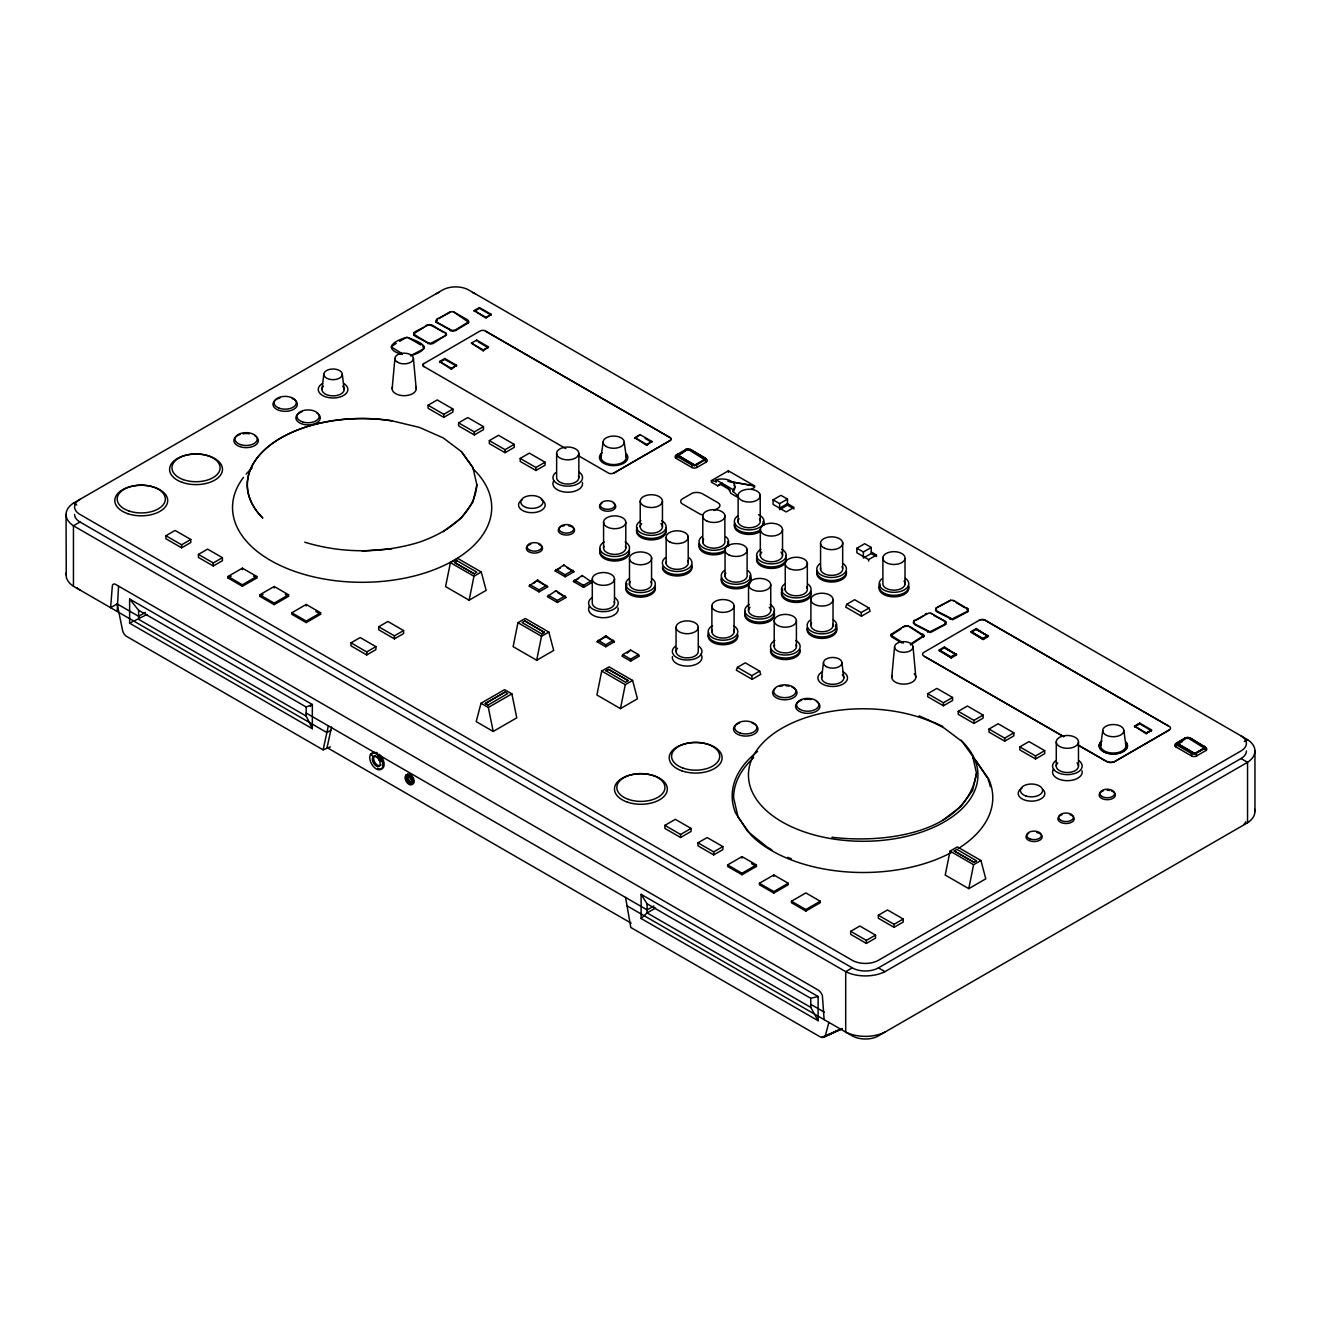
<?xml version="1.0" encoding="UTF-8"?>
<svg xmlns="http://www.w3.org/2000/svg" width="1321" height="1321" viewBox="0 0 1321 1321"><rect width="100%" height="100%" fill="white"/><g stroke="black" fill="none" stroke-linecap="round" stroke-linejoin="round"><path stroke-width="1.5" d="M468.641 322.291L453.83 312.02L451.534 311.69L437.201 318.922L436.079 322.175L452.459 331.257L455.299 330.729L468.41 322.885L467.766 319.946L453.83 312.02M910.45 644.912L923.808 636.161L908.452 626.038L903.498 626.666L891.229 634.262L891.692 636.97L901.781 642.914M909.938 626.616L923.808 635.401L910.45 644.153M534.146 583.056L537.68 580.051L547.703 586.887L539.051 591.891L528.945 586.062L537.68 580.051M555.926 591.643L555.992 590.636L566.032 597.472L557.379 602.475L547.274 596.646L555.992 590.636M563.786 565.949L563.852 564.942L573.892 571.778L565.223 576.782L555.134 570.953L563.852 564.942M582.115 576.517L582.181 575.51L592.204 582.363L583.552 587.35L573.446 581.521L582.181 575.51M117.156 611.474L118.56 586.243M392.139 388.737L394.913 358.503M891.774 677.194L894.548 646.976M410.369 355.844C433.75 348.364 423.034 342.866 407.033 337.383C393.856 340.537 382.43 349.025 402.129 354.441M413.704 333.255L414.976 336.178L430.217 344.104L433.04 343.576L446.399 334.824L445.507 332.793L429.292 324.537L414.959 331.769L413.704 334.692M966.889 608.106L967.847 611.64L952.639 619.731L936.903 611.805L935.631 610.319L935.912 608.238L951.203 600.163L954.439 600.923L968.111 609.097L967.203 611.375L952.127 618.971L936.903 611.045L935.912 608.238M321.961 389.447L323.81 374.338M406.356 778.35C407.429 769.383 409.609 790.404 412.812 779.786L411.508 780.546C412.152 785.797 405.564 781.685 406.356 778.35L407.677 777.59M821.596 677.921L823.445 662.795M601.022 457.281L603.103 442.172M1100.657 745.754L1102.738 730.629M676.055 455.217L686.061 449.272A4.029 2.328 0 0 1 690.305 449.371L706.537 459.328A4.227 2.444 0 0 1 706.487 461.937L697.108 467.353A3.517 2.031 0 0 1 691.907 467.502L675.824 458.205A4.409 2.543 0 0 1 676.055 455.217L677.723 454.094A3.913 2.262 0 0 0 677.524 456.752L675.824 458.205M1189.94 737.828L1206.172 747.802A4.227 2.444 0 0 1 1206.123 750.411L1196.743 755.827A3.517 2.031 0 0 1 1191.542 755.959L1175.475 746.662A4.409 2.543 0 0 1 1175.707 743.673L1185.697 737.729A4.029 2.328 0 0 1 1189.94 737.828L1206.172 747.802M450.411 562.647L445.573 586.59L469.137 600.196L486.145 590.371L481.273 572.026L457.71 558.42L450.411 562.647L473.958 576.253L481.273 572.026M469.137 600.196L473.958 576.253M517.948 622.686L513.126 646.646L536.689 660.252L553.697 650.427L548.826 632.082L525.263 618.476L517.948 622.686L541.511 636.293L548.826 632.082M536.689 660.252L541.511 636.293M601.716 671.051L596.894 695.011L620.457 708.617L637.465 698.792L632.594 680.447L609.031 666.841L601.716 671.051L625.279 684.658L632.594 680.447M620.457 708.617L625.279 684.658M950.047 851.104L945.209 875.047L968.772 888.653L985.78 878.828L980.909 860.483L957.345 846.893L950.047 851.104L973.61 864.71L980.909 860.483M968.772 888.653L973.61 864.71M824.122 1019.63L822.372 995.506A7.447 4.31 60 0 0 817.798 989.825L116.231 584.774A4.838 2.791 60 0 0 112.318 586.095L110.617 607.693L117.156 603.912L122.572 630.398A6.159 3.55 60 0 0 127.427 636.871L323.117 749.849L328.351 725.856M331.554 726.946L327.047 747.587L631.174 923.181M262.631 517.915A114.762 66.265 0 0 1 270.97 444.434A114.762 66.265 0 0 1 391.726 420.772L419.418 427.393L443.278 437.961L461.508 451.683L472.968 467.667L476.881 484.824C474.487 515.223 445.524 533.007 419.418 542.155C382.215 553.582 341.941 553.582 304.738 542.204L304.738 542.204M476.881 484.824L472.968 501.963L461.425 517.915L443.278 531.669M961.143 740.156L972.619 756.124L976.516 773.28C966.196 834.806 881.883 843.409 831.966 837.25L832.048 837.283M976.516 773.28L972.619 790.437L961.061 806.371L942.913 820.126M481.026 703.251L476.187 721.613L493.212 731.438L516.775 717.831L511.888 693.872L504.589 689.645L481.026 703.251L488.324 707.462L493.212 731.438M828.911 1022.404L825.427 1035.4A8.438 4.871 60 0 1 819.829 1036.638L630.811 927.491L625.576 897.438M412.102 354.92L423.678 348.86L422.72 345.326M468.41 322.885L468.592 320.92M391.743 345.458L391.759 348.183M414.001 332.611L414.018 335.336M913.488 621.415L914.644 623.892L929.868 631.818L944.961 624.222L945.853 621.943L932.18 613.77L928.944 613.01L913.67 621.085L914.644 624.651L930.38 632.577L945.588 624.486L945.027 621.167M913.488 622.158L913.488 623.495M846.778 604.258L845.721 607.099L861.49 616.213L870.093 611.243L869.036 608.04L854.637 599.717L846.778 604.258L861.176 612.564L861.49 616.213M737.415 667.369L736.342 670.209L752.144 679.324L760.764 674.354L759.674 671.151L745.275 662.828L737.415 667.369L751.814 675.675L752.144 679.324M371.267 755.051L371.928 753.614A9.264 5.35 60 0 1 374.322 752.227M413.82 334.263L427.509 342.651L430.712 343.344L445.293 335.749L445.986 333.189M468.559 321.845L455.299 329.986L451.964 330.465L436.524 322.043L437.201 318.922M597.125 641.758L605.778 635.715L614.43 641.758L605.778 646.762L597.125 641.758L605.778 636.772L614.43 641.758M622.802 654.605L621.993 656.124L630.645 661.111L639.298 656.124L638.505 654.605L630.645 650.081L622.802 654.605L630.645 659.146L638.505 654.605M391.561 346.531L396.201 343.361M413.82 333.685L423.678 327.492M901.087 628.813L891.114 635.335L903.349 643.063M641.114 918.508L641.114 894.334L818.112 996.513L818.112 1020.704L641.114 918.508L647.108 912.91L655.579 908.022M310.253 706.322L312.334 704.506L129.623 599.024L129.623 623.198L312.334 728.697L312.334 704.506L306.175 706.999L138.639 610.269L129.623 599.024M1175.475 746.662L1177.16 745.209A3.913 2.262 0 0 1 1177.358 742.551M686.061 449.272L685.434 449.8A4.541 2.625 0 0 1 689.843 449.784M1175.707 743.673L1185.697 737.729M409.659 777.326L410.385 776.864L408.387 776.583L409.46 775.955L411.508 780.546M409.064 775.741L407.132 776.649M406.009 775.229L407.33 774.469M330.828 730.298L326.898 732.561L73.448 586.243A29.739 17.173 0 0 1 66.265 576.963L66.05 514.447A29.739 17.173 0 0 1 73.448 503.119L442.568 290.009A18.511 10.684 0 0 1 468.74 290.009L1247.552 739.644A29.739 17.173 0 0 1 1247.552 762.316L1247.552 822.768L878.432 1035.879A18.511 10.684 0 0 1 852.26 1035.879L627.029 905.843M1246.43 750.972A18.511 10.684 0 0 1 1240.997 758.535L878.432 967.864A18.511 10.684 0 0 1 852.26 967.864L80.003 522.01L73.448 525.791L73.448 586.243M399.685 341.346L406.439 337.4M438.952 318.675L449.8 311.905M474.206 310.584L479.44 307.562L491.23 314.348L485.996 318.13L474.206 310.584L485.996 317.387L491.23 314.348M474.206 311.327L479.44 308.305L491.23 315.108M565.834 448.612L423.876 366.495A3.699 2.13 0 0 1 423.876 363.622L480.15 330.977A3.699 2.13 0 0 1 485.385 330.977L669.945 437.532A3.699 2.13 0 0 1 669.945 440.702L613.654 473.199L669.945 440.554A3.699 2.13 0 0 0 669.945 437.532L485.385 331.125M439.563 361.525L444.797 358.503L456.587 365.306L451.336 369.236L439.563 361.525L451.336 368.328L456.587 365.306M471.448 343.113L476.683 340.091L488.456 346.895L483.222 350.825L471.448 343.113L483.222 349.916L488.456 346.895M439.563 362.433L444.797 359.411L456.587 366.214M165.918 535.732L175.066 530.431L190.785 539.496L190.785 542.518L181.621 547.819L165.918 538.753L165.918 535.732L181.621 544.797L190.785 539.496M428.07 405.233L437.234 399.933L452.938 409.015L452.938 412.036L443.773 417.32L428.07 408.255L428.07 405.233L443.773 414.299L452.938 409.015M198.447 554.407L207.595 549.123L222.423 557.677L222.423 560.698L213.259 565.982L198.447 557.429L198.447 554.407L213.259 562.961L222.423 557.677M458.602 422.852L467.766 417.568L483.469 426.633L483.469 429.655L474.305 434.939L458.602 425.874L458.602 422.852L474.305 431.917L483.469 426.633M145.409 612.399L138.639 616.313L117.156 603.912M147.11 614.447L129.623 623.198M227.972 576.468L242.37 568.162L256.769 576.468L256.769 577.987L242.37 586.293L227.972 577.987L227.972 576.468L242.37 584.79L256.769 576.468M227.972 577.987L231.175 576.138M489.331 440.603L498.496 435.303L514.199 444.368L514.199 447.406L505.035 452.69L489.331 443.625L489.331 440.603L505.035 449.668L514.199 444.368M259.791 594.797L274.19 586.491L288.589 594.797L288.589 596.316L274.19 604.622L259.791 596.316L259.791 594.797L274.19 603.103L288.589 594.797M259.791 596.316L262.995 594.467M520.21 458.42L529.374 453.136L545.078 462.201L545.078 465.223L535.913 470.507L520.21 461.442L520.21 458.42L535.913 467.485L545.078 462.201M291.809 612.762L306.208 604.457L320.607 612.762L320.607 614.282L306.208 622.587L291.809 614.282L291.809 612.762L306.208 621.085L320.607 612.762M634.873 437.664L640.107 434.642L651.897 441.445L646.663 445.375L634.873 437.664L646.663 444.467L651.897 441.445M634.873 438.572L640.107 434.642M457.198 560.847L454.589 562.515L474.222 573.842L476.831 572.191L457.198 560.847L454.589 562.515L474.222 573.842M351.023 642.848L360.171 637.564L375.891 646.63L375.891 649.651L366.726 654.952L351.023 645.87L351.023 642.848L366.726 651.93L375.891 646.63M378.714 626.781L387.879 621.481L403.582 630.563L403.582 633.585L394.418 638.869L378.714 629.803L378.714 626.781L394.418 635.847L403.582 630.563M677.541 455.762L687.729 449.123L705.018 459.873M677.805 455.762L687.729 449.289M705.018 459.114L694.829 464.992L677.541 455.002M696.481 464.645L699.8 462.73M677.524 456.752L691.808 465.009A3.121 1.8 0 0 0 696.431 464.893L704.77 460.071A3.765 2.163 0 0 0 704.82 457.743L690.305 449.371M555.134 570.953L560.319 567.947M734.096 485.269A12.45 7.183 0 0 1 733.155 491.329L737.547 495.755L737.547 497.257L730.86 493.394A10.485 6.06 60 0 0 724.304 485.088A10.485 6.06 60 0 0 717.765 485.847L711.375 482.148L711.375 480.646L728.383 470.821L754.572 485.93L754.572 487.449L751.17 489.414M717.765 485.847L720.391 484.328A10.485 6.06 60 0 1 722.042 482.875M529.82 584.592L538.985 589.876L546.828 585.335M555.992 569.467L565.157 574.767L573.017 570.226M573.446 581.521L578.648 578.532M548.149 595.16L557.313 600.461L565.157 595.92M574.321 580.051L583.486 585.335L591.346 580.811M713.918 510.517L718.046 508.139A6.572 3.798 0 0 0 718.046 502.773L702.607 493.856A8.504 4.904 0 0 0 692.567 493.014L682.478 498.843A6.308 3.649 0 0 0 682.478 503.995L699.519 513.819A6.143 3.55 0 0 0 703.053 514.827M524.751 620.903L522.125 622.571L541.775 633.898L544.384 632.396L524.751 620.903L544.384 632.396M779.621 508.172L787.481 503.631L794.02 507.413L786.16 511.954L773.082 504.391L773.082 499.866L780.926 495.325L787.481 499.107L787.481 505.15L779.621 509.691L779.621 503.631L787.481 499.107M544.384 632.231L541.775 633.898M371.779 753.944L370.458 754.687L373.678 756.553M380.184 758.799L378.879 759.558L382.099 761.408L383.404 760.648M379.061 759.806L378.252 758.617A5.548 3.203 60 0 0 374.322 756.355L373.496 756.603A5.548 3.203 60 0 0 373.496 763.026A5.548 3.203 60 0 0 379.061 766.23A5.548 3.203 60 0 0 379.061 759.806L380.365 759.063M485.434 703.399L505.068 692.055L507.693 693.575L488.06 705.051L485.434 703.399L488.06 705.051M485.434 703.548L505.068 692.055M488.324 707.462L511.888 693.872M597.934 640.256L605.778 644.78L613.638 640.256M406.703 777.045L408.982 775.741M406.455 777.623L407.76 776.864M406.455 779.192L407.76 778.432M406.703 780.067L408.024 779.307M410.286 778.003L411.591 777.243M627.194 653.119L630.645 650.081M407.132 780.926L408.437 780.183M410.831 778.796L412.135 778.036M411.937 778.63L413.242 777.887L410.963 776.566M407.677 781.718L408.982 780.975M408.305 782.395L409.609 781.636M408.982 782.891L410.286 782.131M411.591 781.372L412.912 780.612M409.659 783.171L410.963 782.412M411.508 782.098L412.812 781.355M410.286 783.237L412.548 781.933M605.91 670.771L608.519 669.268L628.152 680.596L608.519 669.417L605.91 670.771L625.543 682.263L628.152 680.596M871.249 553.516L876.483 556.537L876.483 555.018L868.624 559.559L856.85 552.756L856.85 548.232L864.694 543.691L871.249 547.472L871.249 553.516L863.389 558.04L863.389 551.996L871.249 547.472M751.814 675.675L759.674 671.151M861.176 612.564L869.036 608.04M904.423 626.237L902.837 627.046M916.361 619.995L923.346 615.966M926.682 613.39L925.096 614.199M950.608 600.196L936.87 607.412M924.535 656.438L1063.669 736.606L924.535 656.438A4.623 2.675 0 0 1 924.221 652.161L979.191 620.276A4.194 2.411 0 0 1 984.706 619.929L1168.061 725.774A4.623 2.675 0 0 1 1169.25 730.001L1115.585 761.127A5.928 3.418 0 0 1 1106.486 761.474L1077.936 744.994L1106.486 761.325A5.928 3.418 0 0 0 1115.585 760.979L1169.25 730.001M951.351 657.908L939.198 650.741L944.432 647.719L956.586 654.737L951.351 657.908L939.198 649.982L944.432 646.96L956.222 654.671M983.22 639.496L971.084 632.346L976.318 629.324L988.455 636.326L983.22 639.496L971.084 631.587L976.318 628.565L988.091 636.276M939.198 649.982L950.988 656.785L956.222 653.763M971.084 631.587L982.857 638.39L988.091 635.368M956.222 654.522L950.988 657.693L950.988 656.785M988.091 636.111L982.857 639.298L982.857 638.39M664.876 825.377L675.345 819.334L691.065 828.416L691.065 831.437L680.596 837.481L664.876 828.416L664.876 825.377L680.596 834.459L691.065 828.416M927.705 693.69L936.87 688.406L952.573 697.471L952.573 700.493L943.409 705.777L927.705 696.712L927.705 693.69L943.409 702.755L952.573 697.471M697.983 842.815L707.148 837.531L722.851 846.596L722.851 849.618L713.687 854.902L697.983 845.836L697.983 842.815L713.687 851.88L722.851 846.596M958.237 711.325L967.401 706.025L983.105 715.09L983.105 718.129L973.957 723.413L958.237 714.347L958.237 711.325L973.957 720.391L983.105 715.09M653.895 905.975L647.108 909.888L306.175 713.043M727.607 864.925L742.006 856.619L756.405 864.925L756.405 866.444L742.006 874.75L727.607 866.444L727.607 864.925L742.006 873.247L756.405 864.925M988.967 729.06L998.131 723.776L1013.834 732.841L1013.834 735.863L1004.67 741.147L988.967 732.082L988.967 729.06L1004.67 738.125L1013.834 732.841M759.426 883.254L773.825 874.948L788.224 883.254L788.224 884.773L773.825 893.079L759.426 884.773L759.426 883.254L773.825 891.576L788.224 883.254M1019.845 746.877L1029.009 741.593L1044.713 750.658L1044.713 753.68L1035.548 758.981L1019.845 749.899L1019.845 746.877L1035.548 755.959L1044.713 750.658M791.461 901.236L805.843 892.913L820.242 901.236L820.242 902.738L805.843 911.061L791.461 902.738L791.461 901.236L805.843 909.542L820.242 901.236M1134.508 726.137L1139.742 723.115L1151.532 729.919L1146.298 733.849L1134.508 726.137L1146.298 732.94L1151.532 729.919M1151.532 730.662L1146.298 732.94M954.224 850.972L956.833 849.32L976.467 860.797L973.858 862.316L954.224 850.972L973.858 862.167L976.467 860.648M850.658 931.322L859.822 926.021L875.526 935.103L875.526 938.125L866.361 943.409L850.658 934.343L850.658 931.322L866.361 940.387L875.526 935.103M878.349 915.238L887.514 909.954L903.217 919.02L903.217 922.041L894.053 927.325L878.349 918.26L878.349 915.238L894.053 924.304L903.217 919.02M1177.193 744.235L1187.364 737.597L1204.653 748.33M1178.877 743.244L1182.278 741.296M1179.108 743.277L1182.411 741.362M1177.193 743.475L1194.481 753.449L1204.389 748.33M1194.481 754.208L1204.653 747.57M1177.16 745.209L1191.459 753.482A3.121 1.8 0 0 0 1196.066 753.35L1204.405 748.545A3.765 2.163 0 0 0 1204.455 746.216M852.26 967.864L845.704 971.645L73.448 525.791A29.739 17.173 0 0 1 66.265 516.511L66.05 514.447M1244.266 741.527L1247.552 739.644M884.971 1032.097A29.739 17.173 0 0 1 845.704 1032.097L845.704 971.645A29.739 17.173 0 0 0 884.971 971.645L1247.552 762.316L1240.997 758.535M823.71 1037.216L841.692 1028.861M842.038 1028.597L822.719 1037.447L842.27 1028.63M842.071 1028.58L821.612 1037.348M323.117 749.849L330.399 746.86M431.571 324.867L427.013 324.916M641.114 894.334L647.108 903.828L810.731 998.296L818.112 996.513M908.452 626.038L904.951 626.071M410.848 776.583L408.305 776.55M362.119 551.072L391.825 548.826M420.953 345.062L407.628 337.4M727.821 481.257L754.572 485.93L728.647 481.323M711.375 480.646L716.147 481.505M954.439 600.923L952.953 600.345M932.18 613.77L930.694 613.192M376.32 756.57L378.021 757.197M472.885 467.634L461.425 451.65M919.053 715.85L942.814 726.385M445.375 333.437L444.979 332.479M871.249 551.996L876.483 555.018M787.481 505.15L794.02 508.932M956.222 602.706L965.106 607.842M979.191 620.276L979.191 620.424A4.194 2.411 0 0 1 984.706 620.077L1168.061 725.774M773.082 499.866L779.621 503.631M856.85 548.232L863.389 551.996M677.805 455.002L694.829 465.752M1194.481 753.3L1177.457 743.475L1180.858 746.2M689.727 462.647L693.129 464.612M689.645 462.746L693.112 464.744M478.367 341.974L488.456 347.803M645.16 438.473L651.897 442.353M976.681 629.671L988.455 636.326M1151.532 730.827L1139.742 723.858L1134.508 726.897L1139.742 723.115M716.147 482.264L716.147 479.886L733.155 489.711L733.155 492.089M720.391 484.328L730.199 489.992M443.195 332.215L432.528 325.296M933.964 615.553L944.647 620.953M944.796 648.083L956.586 654.737M391.577 347.109L402.129 353.681M578.251 455.629L608.42 473.05A3.699 2.13 0 0 0 613.654 473.05M567.155 567.898L573.892 571.778M537.614 581.058L547.703 586.887M557.611 592.617L566.032 597.472M315.818 611.507L320.607 614.282M253.566 576.138L256.769 577.987M285.386 594.467L288.589 596.316M751.599 863.67L756.405 866.444M73.448 503.119L76.734 505.002M878.432 967.864L884.971 971.645M810.731 1004.34L824.387 1012.233M312.334 728.697L306.175 716.065L138.639 619.334L138.639 610.269M374.999 755.794L378.45 757.792M818.112 1020.704L810.731 1007.362L647.108 912.91L647.108 903.828M922.785 634.014L922.917 634.873M949.981 619.351L949.799 618.476M927.738 632.198L927.54 631.322M450.329 330.877L450.131 329.986M428.07 343.724L427.888 342.833M704.82 457.743L706.537 459.328M1204.405 748.545L1206.123 750.411M704.77 460.071L706.487 461.937M986.886 777.359L976.054 760.714A129.574 74.802 0 0 0 973.527 758.105M1196.066 753.35L1196.743 755.827M696.431 464.893L697.108 467.353M1123.874 730.629A10.568 6.093 0 0 1 1108.022 735.913A10.568 6.093 0 0 1 1108.022 725.345A10.568 6.093 0 0 1 1123.874 730.629L1125.938 745.754M624.222 442.172L626.303 457.281M841.956 662.795L843.805 677.921M342.321 374.338A9.264 5.35 0 0 1 328.434 378.962A9.264 5.35 0 0 1 328.434 369.715A9.264 5.35 0 0 1 342.321 374.338L344.17 389.447M913.059 646.976A9.264 5.35 0 0 1 899.172 651.6A9.264 5.35 0 0 1 899.172 642.353A9.264 5.35 0 0 1 913.059 646.976L915.833 677.194M413.423 358.503L416.198 388.737M1191.459 753.482L1191.542 755.959M691.808 465.009L691.907 467.502M583.486 585.335L583.552 587.35M565.157 574.767L565.223 576.782M557.313 600.461L557.379 602.475M538.985 589.876L539.051 591.891M1254.95 750.972L1254.95 811.441M1187.364 737.597L1187.364 738.505M1078.481 741.907A11.113 6.407 0 0 1 1061.82 747.455A11.113 6.407 0 0 1 1061.82 736.342A11.113 6.407 0 0 1 1078.481 741.907L1078.481 766.081M1056.272 741.907L1056.272 766.081M1035.548 755.959L1035.548 758.981M1004.67 738.125L1004.67 741.147M976.318 628.565L976.318 629.473M973.957 720.391L973.957 723.413M968.111 609.097L968.227 611.078M968.078 610.616L967.847 611.64M967.286 608.321L967.418 609.179M945.853 621.943L945.819 624.222M944.432 646.96L944.432 647.868M943.409 702.755L943.409 705.777M935.73 608.568L935.747 610.649M923.808 635.401L923.808 636.458M923.61 634.79L923.561 637.069M914.627 620.259L913.917 620.787M905.017 558.684A11.113 6.407 0 0 1 887.514 563.291A11.113 6.407 0 0 1 889.33 552.244A11.113 6.407 0 0 1 905.017 558.684L905.017 584.377M894.053 924.304L894.053 927.325M891.229 634.262L891.246 636.342M882.89 557.462L882.89 583.155A11.113 6.407 0 0 0 895.803 590.091A11.113 6.407 0 0 0 904.059 581.091M868.624 559.559L868.624 561.078M866.361 940.387L866.361 943.409M842.682 542.617L842.682 568.311M833.023 600.246A11.113 6.407 0 0 1 815.536 604.869A11.113 6.407 0 0 1 817.336 593.806A11.113 6.407 0 0 1 833.023 600.246L833.023 625.939M820.572 543.889L820.572 569.582M810.912 599.024L810.912 624.734M810.731 998.296L810.731 1007.362M807.329 562.928L807.329 588.621M805.843 909.542L805.843 911.061M796.414 620.787A11.113 6.407 0 0 1 779.77 626.352A11.113 6.407 0 0 1 779.77 615.239A11.113 6.407 0 0 1 796.414 620.787L796.414 646.481M785.252 564.381L785.252 590.074M782.527 529.638A11.113 6.407 0 0 1 765.866 535.203A11.113 6.407 0 0 1 765.866 524.09A11.113 6.407 0 0 1 782.527 529.638L782.527 555.348M774.205 620.787L774.205 646.481M773.825 874.948L773.825 876.467M773.825 891.576L773.825 893.079M770.754 584.807A11.113 6.407 0 0 1 754.093 590.371A11.113 6.407 0 0 1 754.093 579.259A11.113 6.407 0 0 1 770.754 584.807L770.754 610.5M760.318 529.638L760.318 555.348M760.219 495.012L760.219 520.705M748.528 584.807L748.528 610.5M747.108 549.321L747.108 575.015A11.113 6.407 0 0 1 734.443 582.082A11.113 6.407 0 0 1 725.89 573.182M742.006 856.619L742.006 858.138M742.006 873.247L742.006 874.75M738.125 496.283L738.125 521.977M734.096 605.976A11.113 6.407 0 0 1 717.435 611.524A11.113 6.407 0 0 1 717.435 600.411A11.113 6.407 0 0 1 734.096 605.976L734.096 631.669M728.383 470.821L728.383 472.324M724.866 515.322L724.866 541.016A11.113 6.407 0 0 1 712.184 548.083A11.113 6.407 0 0 1 703.647 539.183M725.047 550.774L725.047 576.468M713.687 851.88L713.687 854.902M711.887 605.976L711.887 631.669M704.754 459.114L704.754 460.616M702.789 516.775L702.789 542.469M698.264 627.31A11.113 6.407 0 0 1 681.603 632.858A11.113 6.407 0 0 1 681.603 621.745A11.113 6.407 0 0 1 698.264 627.31L698.264 651.484A11.113 6.407 0 0 1 684.278 657.676A11.113 6.407 0 0 1 677.541 648.281M688.208 536.475L688.208 562.168M687.729 449.123L687.729 450.032M680.596 834.459L680.596 837.481M676.055 627.31L676.055 651.484M666.147 537.928L666.147 563.621M662.448 501.121A11.113 6.407 0 0 1 645.787 506.67A11.113 6.407 0 0 1 645.787 495.573A11.113 6.407 0 0 1 662.448 501.121L662.448 526.815M651.567 557.644L651.567 583.337M646.663 444.467L646.663 445.375M640.223 501.121L640.223 526.815M630.645 659.146L630.645 661.111M629.49 559.097L629.49 584.79M625.791 522.29A11.113 6.407 0 0 1 609.13 527.839A11.113 6.407 0 0 1 609.13 516.726A11.113 6.407 0 0 1 625.791 522.29L625.791 547.984M614.496 578.945L614.496 603.119M605.778 635.715L605.778 636.772M605.778 644.78L605.778 646.762M603.581 522.29L603.581 547.984M592.287 578.945L592.287 603.119A11.113 6.407 0 0 0 604.836 609.476A11.113 6.407 0 0 0 614.116 601.468M578.846 453.433A11.113 6.407 0 0 1 562.185 458.998A11.113 6.407 0 0 1 562.185 447.885A11.113 6.407 0 0 1 578.846 453.433L578.846 477.624M556.636 453.433L556.636 477.624A11.113 6.407 0 0 0 569.186 483.981A11.113 6.407 0 0 0 578.466 475.956M535.913 467.485L535.913 470.507M505.035 449.668L505.035 452.69M483.222 349.916L483.222 350.825M476.683 340.091L476.683 341M474.305 431.917L474.305 434.939M451.336 368.328L451.336 369.236M446.333 333.767L446.316 335.435M444.797 358.503L444.797 359.411M443.773 414.299L443.773 417.32M436.062 320.078L436.079 322.175M426.089 325.346L425.428 325.726M424.091 346.614L424.058 348.282M423.727 346.036L423.942 347.076M423.876 363.622L423.876 363.473A3.699 2.13 0 0 0 423.876 366.495L423.876 366.644M394.418 635.847L394.418 638.869M391.462 346.102L391.462 347.539M366.726 651.93L366.726 654.952M306.208 604.457L306.208 605.959M306.208 621.085L306.208 622.587M306.175 706.999L306.175 716.065M274.19 586.491L274.19 587.994M274.19 603.103L274.19 604.622M242.37 568.162L242.37 569.665M242.37 584.79L242.37 586.293M213.259 562.961L213.259 565.982M181.621 544.797L181.621 547.819M1254.735 809.377A29.739 17.173 0 0 1 1247.552 822.768M436.029 293.79A29.739 17.173 0 0 1 438.836 292.519M472.472 292.519A29.739 17.173 0 0 1 475.296 293.79M66.05 574.899A29.739 17.173 0 0 1 66.265 572.852M80.003 499.338A18.511 10.684 0 0 0 80.003 514.447L852.26 960.301A18.511 10.684 0 0 0 878.432 960.301L1240.997 750.972A18.511 10.684 0 0 0 1240.997 735.863M80.003 522.01A18.511 10.684 0 0 1 74.57 514.447M377.591 768.211A9.264 5.35 60 0 0 383.916 762.349L383.255 760.153A9.264 5.35 60 0 0 379.276 754.341M375.891 752.392A9.264 5.35 60 0 1 377.591 753.102M379.556 765.718A5.548 3.203 60 0 1 374.817 762.267A5.548 3.203 60 0 1 374.19 756.438M377.591 756.124A5.548 3.203 60 0 1 378.599 756.867M380.993 764.892A5.548 3.203 60 0 1 380.365 765.47M80.003 590.025A18.511 10.684 0 0 1 77.064 587.812M1245.786 821.761A18.511 10.684 0 0 1 1243.936 824.337M472.538 468.344A129.574 74.802 0 0 1 370.97 582.132A129.574 74.802 0 0 1 243.477 477.409M246.119 474.156A129.574 74.802 0 0 1 252.113 467.964M625.873 455.398A12.649 7.299 0 0 1 613.654 464.579A12.649 7.299 0 0 1 601.451 455.398M254.738 435.583A12.219 7.051 0 0 1 253.962 445.986A12.219 7.051 0 0 1 236.096 444.616A12.219 7.051 0 0 1 239.993 434.46M242.932 433.767A12.219 7.051 0 0 1 249.256 433.767M625.411 546.316A11.113 6.407 0 0 1 614.678 554.391A11.113 6.407 0 0 1 603.961 546.316M625.163 541.924A14.812 8.553 0 0 1 625.163 554.027A14.812 8.553 0 0 1 604.209 554.027A14.812 8.553 0 0 1 604.209 541.924M629.49 551.006A14.812 8.553 0 0 1 612.746 559.477A14.812 8.553 0 0 1 600.378 548.793M316.71 412.879A12.186 7.034 0 0 1 315.917 423.248A12.186 7.034 0 0 1 298.117 421.894A12.186 7.034 0 0 1 301.997 411.756M262.73 517.948A114.762 66.265 0 0 1 271.069 444.483A114.762 66.265 0 0 1 391.825 420.821M958.419 848.445A129.574 74.802 0 0 0 988.356 778.333L975.41 760.285A129.574 74.802 0 0 0 972.735 757.726M951.599 852.392A129.574 74.802 0 0 1 750.989 835.103L738.043 817.055L733.617 797.702A129.574 74.802 0 0 1 753.664 757.726M629.49 552.508A14.812 8.553 0 0 1 612.746 560.979A14.812 8.553 0 0 1 600.378 550.296M791.395 858.766A129.574 74.802 0 0 1 787.663 857.329M771.893 849.849A129.574 74.802 0 0 1 767.154 847.075L747.455 831.19L735.549 812.91A129.574 74.802 0 0 1 757.594 751.451M987.959 778.994A129.574 74.802 0 0 1 990.337 786.689M613.39 503.218A8.141 4.706 0 0 1 613.39 509.856A8.141 4.706 0 0 1 601.864 509.856A8.141 4.706 0 0 1 601.864 503.218M292.189 398.529A12.203 7.051 0 0 1 293.79 409.279A12.203 7.051 0 0 1 275.164 408.321A12.203 7.051 0 0 1 280.035 397.902M1125.509 743.855A12.649 7.299 0 0 1 1113.306 753.053A12.649 7.299 0 0 1 1101.087 743.855M415.785 386.937A12.038 6.952 0 0 1 404.16 395.689A12.038 6.952 0 0 1 392.552 386.937M568.509 525.775A8.174 4.723 0 0 1 573.809 532.33A8.174 4.723 0 0 1 561.706 534.196A8.174 4.723 0 0 1 560.616 526.996M562.317 526.253A8.174 4.723 0 0 1 564.282 525.775M538.902 544.5A8.108 4.69 0 0 1 540.322 551.633A8.108 4.69 0 0 1 527.921 551.22A8.108 4.69 0 0 1 530.794 544.235M541.296 499.553A13.326 7.695 0 0 1 541.296 510.434A13.326 7.695 0 0 1 522.456 510.434A13.326 7.695 0 0 1 522.456 499.553M751.847 722.934A12.219 7.051 0 0 1 755.1 733.568A12.219 7.051 0 0 1 736.375 733.568A12.219 7.051 0 0 1 739.628 722.934M791.824 687.003A12.203 7.051 0 0 1 794.796 696.811A12.203 7.051 0 0 1 777.788 698.528A12.203 7.051 0 0 1 774.833 688.703M779.671 686.375A12.203 7.051 0 0 1 782.709 685.814M785.896 685.748A12.203 7.051 0 0 1 789 686.144M626.55 453.995A14.201 8.207 0 0 1 612.383 465.603A14.201 8.207 0 0 1 602.046 452.707M342.684 386.244A11.113 6.407 0 0 1 333.057 395.871A11.113 6.407 0 0 1 323.447 386.244M343.543 383.404A14.812 8.553 0 0 1 343.543 395.491A14.812 8.553 0 0 1 322.588 395.491A14.812 8.553 0 0 1 322.588 383.404M1111.341 790.932A8.141 4.706 0 0 1 1113.504 798.016A8.141 4.706 0 0 1 1101.02 798.016A8.141 4.706 0 0 1 1103.184 790.932M1107.262 790.305A8.141 4.706 0 0 1 1109.376 790.453M816.345 701.335A12.186 7.034 0 0 1 815.552 711.705A12.186 7.034 0 0 1 797.752 710.351A12.186 7.034 0 0 1 801.632 700.229M804.572 699.519A12.186 7.034 0 0 1 810.879 699.519M914.231 673.727A12.038 6.952 0 0 1 905.38 684.08A12.038 6.952 0 0 1 892.187 675.411M1185.069 738.257A4.541 2.625 0 0 1 1187.067 737.927M1126.202 742.303A14.201 8.207 0 0 1 1112.018 753.911A14.201 8.207 0 0 1 1101.697 741.18M1101.697 741.015A14.201 8.207 0 0 0 1112.018 753.911A14.201 8.207 0 0 0 1126.202 742.452M716.147 479.886A12.45 7.067 0.9 0 1 731.19 481.158A12.45 7.067 0.9 0 1 733.155 489.711M846.365 572.62A14.812 8.553 0 0 1 831.173 582.016A14.812 8.553 0 0 1 817.022 572.092M700.724 654.11A14.812 8.553 0 0 1 689.38 665.982A14.812 8.553 0 0 1 672.439 656.587M665.635 529.143A14.812 8.553 0 0 1 651.336 539.893A14.812 8.553 0 0 1 637.036 529.143M725.411 551.6A14.812 8.553 0 0 1 707.924 554.11A14.812 8.553 0 0 1 699.189 545.012M727.607 543.146A14.812 8.553 0 0 1 728.548 545.309M811.011 592.914A14.812 8.553 0 0 1 794.103 602.343A14.812 8.553 0 0 1 782.709 590.47M691.89 566.461A14.812 8.553 0 0 1 678.862 575.923A14.812 8.553 0 0 1 662.465 568.393M655.249 587.63A14.812 8.553 0 0 1 638.34 597.042A14.812 8.553 0 0 1 626.947 585.186M773.941 612.828A14.812 8.553 0 0 1 759.641 623.595A14.812 8.553 0 0 1 745.341 612.828M737.795 636.194A14.812 8.553 0 0 1 721.051 644.681A14.812 8.553 0 0 1 708.683 633.981M1082.015 770.853A14.812 8.553 0 0 1 1065.733 780.628A14.812 8.553 0 0 1 1053.58 769.02M800.13 651.022A14.812 8.553 0 0 1 785.318 659.575A14.812 8.553 0 0 1 770.506 651.022M835.433 626.303A14.812 8.553 0 0 1 824.436 638.291A14.812 8.553 0 0 1 807.23 629.06M908.551 586.871A14.812 8.553 0 0 1 892.567 596.811A14.812 8.553 0 0 1 880.083 585.319M749.866 577.145A14.812 8.553 0 0 1 737.762 588.77A14.812 8.553 0 0 1 721.431 579.011M618.03 607.875A14.812 8.553 0 0 1 601.749 617.667A14.812 8.553 0 0 1 589.595 606.058M582.379 482.38A14.812 8.553 0 0 1 566.098 492.172A14.812 8.553 0 0 1 553.945 480.547M760.632 531.29A14.812 8.553 0 0 1 743.079 533.667A14.812 8.553 0 0 1 734.559 524.487M763.026 522.852A14.812 8.553 0 0 1 763.901 525.015M843.178 671.877A14.812 8.553 0 0 1 843.178 683.964A14.812 8.553 0 0 1 822.223 683.964A14.812 8.553 0 0 1 822.223 671.877M785.731 557.66A14.812 8.553 0 0 1 771.414 568.426A14.812 8.553 0 0 1 757.115 557.66M1036.622 832.445A8.108 4.69 0 0 1 1041.212 839.116A8.108 4.69 0 0 1 1029.042 840.552A8.108 4.69 0 0 1 1028.679 833.386M1070.126 814.71A8.174 4.723 0 0 1 1072.305 821.827A8.174 4.723 0 0 1 1059.772 821.827A8.174 4.723 0 0 1 1061.952 814.71M1043.062 789.611A13.326 7.695 0 0 1 1039.165 799.766A13.326 7.695 0 0 1 1021.315 798.396A13.326 7.695 0 0 1 1022.091 788.01M842.319 674.701A11.113 6.407 0 0 1 834.145 684.278A11.113 6.407 0 0 1 821.976 676.253M800.13 649.519A14.812 8.553 0 0 1 785.318 658.056A14.812 8.553 0 0 1 770.506 649.519M796.051 644.83A11.113 6.407 0 0 1 785.318 652.904A11.113 6.407 0 0 1 774.585 644.83M795.787 640.437A14.812 8.553 0 0 1 795.787 652.541A14.812 8.553 0 0 1 774.849 652.541A14.812 8.553 0 0 1 774.849 640.437M835.433 624.8A14.812 8.553 0 0 1 824.436 636.788A14.812 8.553 0 0 1 807.23 627.541M832.924 624.255A11.113 6.407 0 0 1 820.919 631.719A11.113 6.407 0 0 1 811.556 623.099M833.369 619.879A14.812 8.553 0 0 1 832.362 631.421A14.812 8.553 0 0 1 812.365 631.834A14.812 8.553 0 0 1 809.889 620.375M811.011 591.395A14.812 8.553 0 0 1 794.103 600.824A14.812 8.553 0 0 1 782.709 588.968M806.619 587.003A11.113 6.407 0 0 1 797.554 595.721A11.113 6.407 0 0 1 785.301 588.406M808.188 584.262A14.812 8.553 0 0 1 806.107 595.754A14.812 8.553 0 0 1 786.094 595.556A14.812 8.553 0 0 1 784.707 584.031M737.795 634.691A14.812 8.553 0 0 1 721.051 643.162A14.812 8.553 0 0 1 708.683 632.478M733.716 630.001A11.113 6.407 0 0 1 722.983 638.076A11.113 6.407 0 0 1 712.267 630.001M733.469 625.626A14.812 8.553 0 0 1 733.469 637.713A14.812 8.553 0 0 1 712.514 637.713A14.812 8.553 0 0 1 712.514 625.626M773.941 611.309A14.812 8.553 0 0 1 759.641 622.075A14.812 8.553 0 0 1 745.341 611.309M769.251 607.297A11.113 6.407 0 0 1 759.641 616.924A11.113 6.407 0 0 1 750.014 607.297M770.11 604.457A14.812 8.553 0 0 1 770.11 616.544A14.812 8.553 0 0 1 749.172 616.544A14.812 8.553 0 0 1 749.172 604.457M749.866 575.626A14.812 8.553 0 0 1 737.762 587.267A14.812 8.553 0 0 1 721.431 577.508M747.983 570.655A14.812 8.553 0 0 1 745.886 582.148A14.812 8.553 0 0 1 725.89 581.95A14.812 8.553 0 0 1 724.486 570.424M781.041 552.128A11.113 6.407 0 0 1 771.414 561.755A11.113 6.407 0 0 1 761.804 552.128M785.731 556.158A14.812 8.553 0 0 1 771.414 566.907A14.812 8.553 0 0 1 757.115 556.158M781.9 549.288A14.812 8.553 0 0 1 781.9 561.392A14.812 8.553 0 0 1 760.946 561.392A14.812 8.553 0 0 1 760.946 549.288M908.551 585.368A14.812 8.553 0 0 1 892.567 595.309A14.812 8.553 0 0 1 880.083 583.816M905.364 578.317A14.812 8.553 0 0 1 904.357 589.86A14.812 8.553 0 0 1 884.36 590.272A14.812 8.553 0 0 1 881.883 578.813M614.959 597.786A14.812 8.553 0 0 1 613.605 609.311A14.812 8.553 0 0 1 593.608 609.542A14.812 8.553 0 0 1 591.461 598.05M698.726 646.151A14.812 8.553 0 0 1 697.372 657.676A14.812 8.553 0 0 1 677.376 657.908A14.812 8.553 0 0 1 675.229 646.415M760.632 529.771A14.812 8.553 0 0 1 743.079 532.148A14.812 8.553 0 0 1 734.559 522.967M763.026 521.333A14.812 8.553 0 0 1 763.901 523.512M759.558 519.07A11.113 6.407 0 0 1 748.825 527.74A11.113 6.407 0 0 1 739.05 518.691M758.551 514.711A14.812 8.553 0 0 1 760.632 526.749A14.812 8.553 0 0 1 739.793 527.954A14.812 8.553 0 0 1 737.712 515.917M725.411 550.081A14.812 8.553 0 0 1 707.924 552.607A14.812 8.553 0 0 1 699.189 543.492M727.607 541.627A14.812 8.553 0 0 1 728.482 546.019M725.741 536.656A14.812 8.553 0 0 1 723.644 548.149A14.812 8.553 0 0 1 703.631 547.934A14.812 8.553 0 0 1 702.244 536.409M655.249 586.111A14.812 8.553 0 0 1 638.34 595.54A14.812 8.553 0 0 1 626.947 583.667M650.857 581.702A11.113 6.407 0 0 1 640.338 590.47A11.113 6.407 0 0 1 630.348 581.504M652.442 578.978A14.812 8.553 0 0 1 650.345 590.454A14.812 8.553 0 0 1 630.332 590.256A14.812 8.553 0 0 1 628.945 578.73M846.365 571.118A14.812 8.553 0 0 1 831.173 580.513A14.812 8.553 0 0 1 817.022 570.589M842.022 566.676A11.113 6.407 0 0 1 832.742 575.329A11.113 6.407 0 0 1 820.671 567.914M843.657 563.951A14.812 8.553 0 0 1 841.295 575.428A14.812 8.553 0 0 1 821.282 575.064A14.812 8.553 0 0 1 820.176 563.522M691.89 564.959A14.812 8.553 0 0 1 678.862 574.42A14.812 8.553 0 0 1 662.465 566.891M687.514 560.55A11.113 6.407 0 0 1 678.433 569.268A11.113 6.407 0 0 1 666.197 561.953M689.083 557.809A14.812 8.553 0 0 1 686.986 569.301A14.812 8.553 0 0 1 666.989 569.103A14.812 8.553 0 0 1 665.586 557.578M660.946 523.611A11.113 6.407 0 0 1 651.336 533.222A11.113 6.407 0 0 1 641.709 523.611M665.635 527.624A14.812 8.553 0 0 1 651.336 538.39A14.812 8.553 0 0 1 637.036 527.624M661.804 520.771A14.812 8.553 0 0 1 661.804 532.858A14.812 8.553 0 0 1 640.867 532.858A14.812 8.553 0 0 1 640.867 520.771M1076.995 762.878A11.113 6.407 0 0 1 1067.385 772.504A11.113 6.407 0 0 1 1057.758 762.878M1078.943 760.747A14.812 8.553 0 0 1 1077.606 772.273A14.812 8.553 0 0 1 1057.593 772.504A14.812 8.553 0 0 1 1055.446 761.012M579.308 472.274A14.812 8.553 0 0 1 577.954 483.8A14.812 8.553 0 0 1 557.957 484.031A14.812 8.553 0 0 1 555.811 472.555M370.607 754.374L369.963 755.81A9.264 5.35 60 0 0 376.287 768.971A9.264 5.35 60 0 0 382.595 763.109L381.951 760.913A9.264 5.35 60 0 0 370.607 754.374M406.208 775.047L405.58 775.625A5.548 3.203 60 0 0 408.982 784.393A5.548 3.203 60 0 0 412.383 779.555L411.756 778.267A5.548 3.203 60 0 0 406.208 775.047M407.512 774.304L406.885 774.882A5.548 3.203 60 0 0 410.286 783.634A5.548 3.203 60 0 0 413.688 778.796L413.06 777.508A5.548 3.203 60 0 0 407.512 774.304M410.286 776.088L408.982 776.847L410.385 776.154M962.58 741.907L944.333 728.185A114.745 66.248 0 0 0 755.364 752.376A114.745 66.248 0 0 0 873.198 841.031A114.745 66.248 0 0 0 962.58 741.907M606.19 446.481A10.568 6.093 0 0 0 623.875 443.757A10.568 6.093 0 0 0 610.929 436.277A10.568 6.093 0 0 0 606.19 446.481M240.554 444.616A11.113 6.407 0 0 0 257.215 439.067A11.113 6.407 0 0 0 240.554 433.503A11.113 6.407 0 0 0 240.554 444.616M278.781 408.024A11.113 6.407 0 0 0 296.234 403.351A11.113 6.407 0 0 0 280.498 396.961A11.113 6.407 0 0 0 278.781 408.024M127.724 513.671A26.453 15.274 0 0 0 167.701 500.758A26.453 15.274 0 0 0 128.352 487.218A26.453 15.274 0 0 0 127.724 513.671M128.946 510.979A24.059 13.887 0 0 0 165.323 499.239A24.059 13.887 0 0 0 129.508 486.921A24.059 13.887 0 0 0 128.946 510.979M183.355 479.639A24.059 13.887 0 0 0 220.079 468.245A24.059 13.887 0 0 0 184.626 455.58A24.059 13.887 0 0 0 183.355 479.639M182.1 482.33A26.47 15.291 0 0 0 222.473 469.797A26.47 15.291 0 0 0 183.487 455.877A26.47 15.291 0 0 0 182.1 482.33M397.621 362.284A9.264 5.35 0 0 0 413.11 359.89A9.264 5.35 0 0 0 401.766 353.351A9.264 5.35 0 0 0 397.621 362.284M778.432 696.497A11.113 6.407 0 0 0 795.869 691.824A11.113 6.407 0 0 0 780.133 685.434A11.113 6.407 0 0 0 778.432 696.497M682.99 768.095A24.059 13.887 0 0 0 719.714 756.702A24.059 13.887 0 0 0 684.261 744.053A24.059 13.887 0 0 0 682.99 768.095M628.581 799.436A24.059 13.887 0 0 0 664.958 787.696A24.059 13.887 0 0 0 629.159 775.377A24.059 13.887 0 0 0 628.581 799.436M740.189 733.072A11.113 6.407 0 0 0 756.85 727.524A11.113 6.407 0 0 0 740.189 721.976A11.113 6.407 0 0 0 740.189 733.072M627.359 802.128A26.453 15.274 0 0 0 667.336 789.231A26.453 15.274 0 0 0 627.987 775.691A26.453 15.274 0 0 0 627.359 802.128M681.735 770.787A26.47 15.291 0 0 0 722.108 758.254A26.47 15.291 0 0 0 683.122 744.334A26.47 15.291 0 0 0 681.735 770.787M562.696 532.528A7.398 4.277 0 0 0 573.809 528.829A7.398 4.277 0 0 0 562.696 525.131A7.398 4.277 0 0 0 562.696 532.528M526.319 507.528A11.113 6.407 0 0 0 542.981 501.963A11.113 6.407 0 0 0 526.319 496.415A11.113 6.407 0 0 0 526.319 507.528M530.365 550.477A7.398 4.277 0 0 0 541.825 547.158A7.398 4.277 0 0 0 531.108 543.08A7.398 4.277 0 0 0 530.365 550.477M603.928 508.734A7.398 4.277 0 0 0 615.025 505.018A7.398 4.277 0 0 0 603.928 501.32A7.398 4.277 0 0 0 603.928 508.734M302.542 421.894A11.113 6.407 0 0 0 319.203 416.346A11.113 6.407 0 0 0 302.542 410.781A11.113 6.407 0 0 0 302.542 421.894M1030 838.934A7.398 4.277 0 0 0 1041.46 835.615A7.398 4.277 0 0 0 1030.76 831.553A7.398 4.277 0 0 0 1030 838.934M799.882 709.344A11.113 6.407 0 0 0 818.459 706.471A11.113 6.407 0 0 0 804.852 698.611A11.113 6.407 0 0 0 799.882 709.344M826.153 666.577A9.264 5.35 0 0 0 841.642 664.182A9.264 5.35 0 0 0 830.298 657.643A9.264 5.35 0 0 0 826.153 666.577M1060.796 820.308A7.398 4.277 0 0 0 1073.197 818.393A7.398 4.277 0 0 0 1064.115 813.158A7.398 4.277 0 0 0 1060.796 820.308M1025.971 795.985A11.113 6.407 0 0 0 1042.616 790.437A11.113 6.407 0 0 0 1025.971 784.872A11.113 6.407 0 0 0 1025.971 795.985M1102.028 796.513A7.398 4.277 0 0 0 1114.412 794.598A7.398 4.277 0 0 0 1105.347 789.364A7.398 4.277 0 0 0 1102.028 796.513M789.38 568.674A11.113 6.407 0 0 0 807.28 564.595A11.113 6.407 0 0 0 792.22 557.693A11.113 6.407 0 0 0 789.38 568.674M729.159 555.068A11.113 6.407 0 0 0 747.059 551.006A11.113 6.407 0 0 0 732.016 544.087A11.113 6.407 0 0 0 729.159 555.068M595.54 583.469A11.113 6.407 0 0 0 614.116 580.596A11.113 6.407 0 0 0 600.51 572.753A11.113 6.407 0 0 0 595.54 583.469M742.138 500.609A11.113 6.407 0 0 0 760.136 496.679A11.113 6.407 0 0 0 745.242 489.645A11.113 6.407 0 0 0 742.138 500.609M706.917 521.068A11.113 6.407 0 0 0 724.816 516.99A11.113 6.407 0 0 0 709.757 510.071A11.113 6.407 0 0 0 706.917 521.068M633.618 563.373A11.113 6.407 0 0 0 651.517 559.311A11.113 6.407 0 0 0 636.458 552.393A11.113 6.407 0 0 0 633.618 563.373M824.601 548.215A11.113 6.407 0 0 0 842.583 544.285A11.113 6.407 0 0 0 827.706 537.251A11.113 6.407 0 0 0 824.601 548.215M670.259 542.221A11.113 6.407 0 0 0 688.158 538.159A11.113 6.407 0 0 0 673.116 531.24A11.113 6.407 0 0 0 670.259 542.221"/></g></svg>
